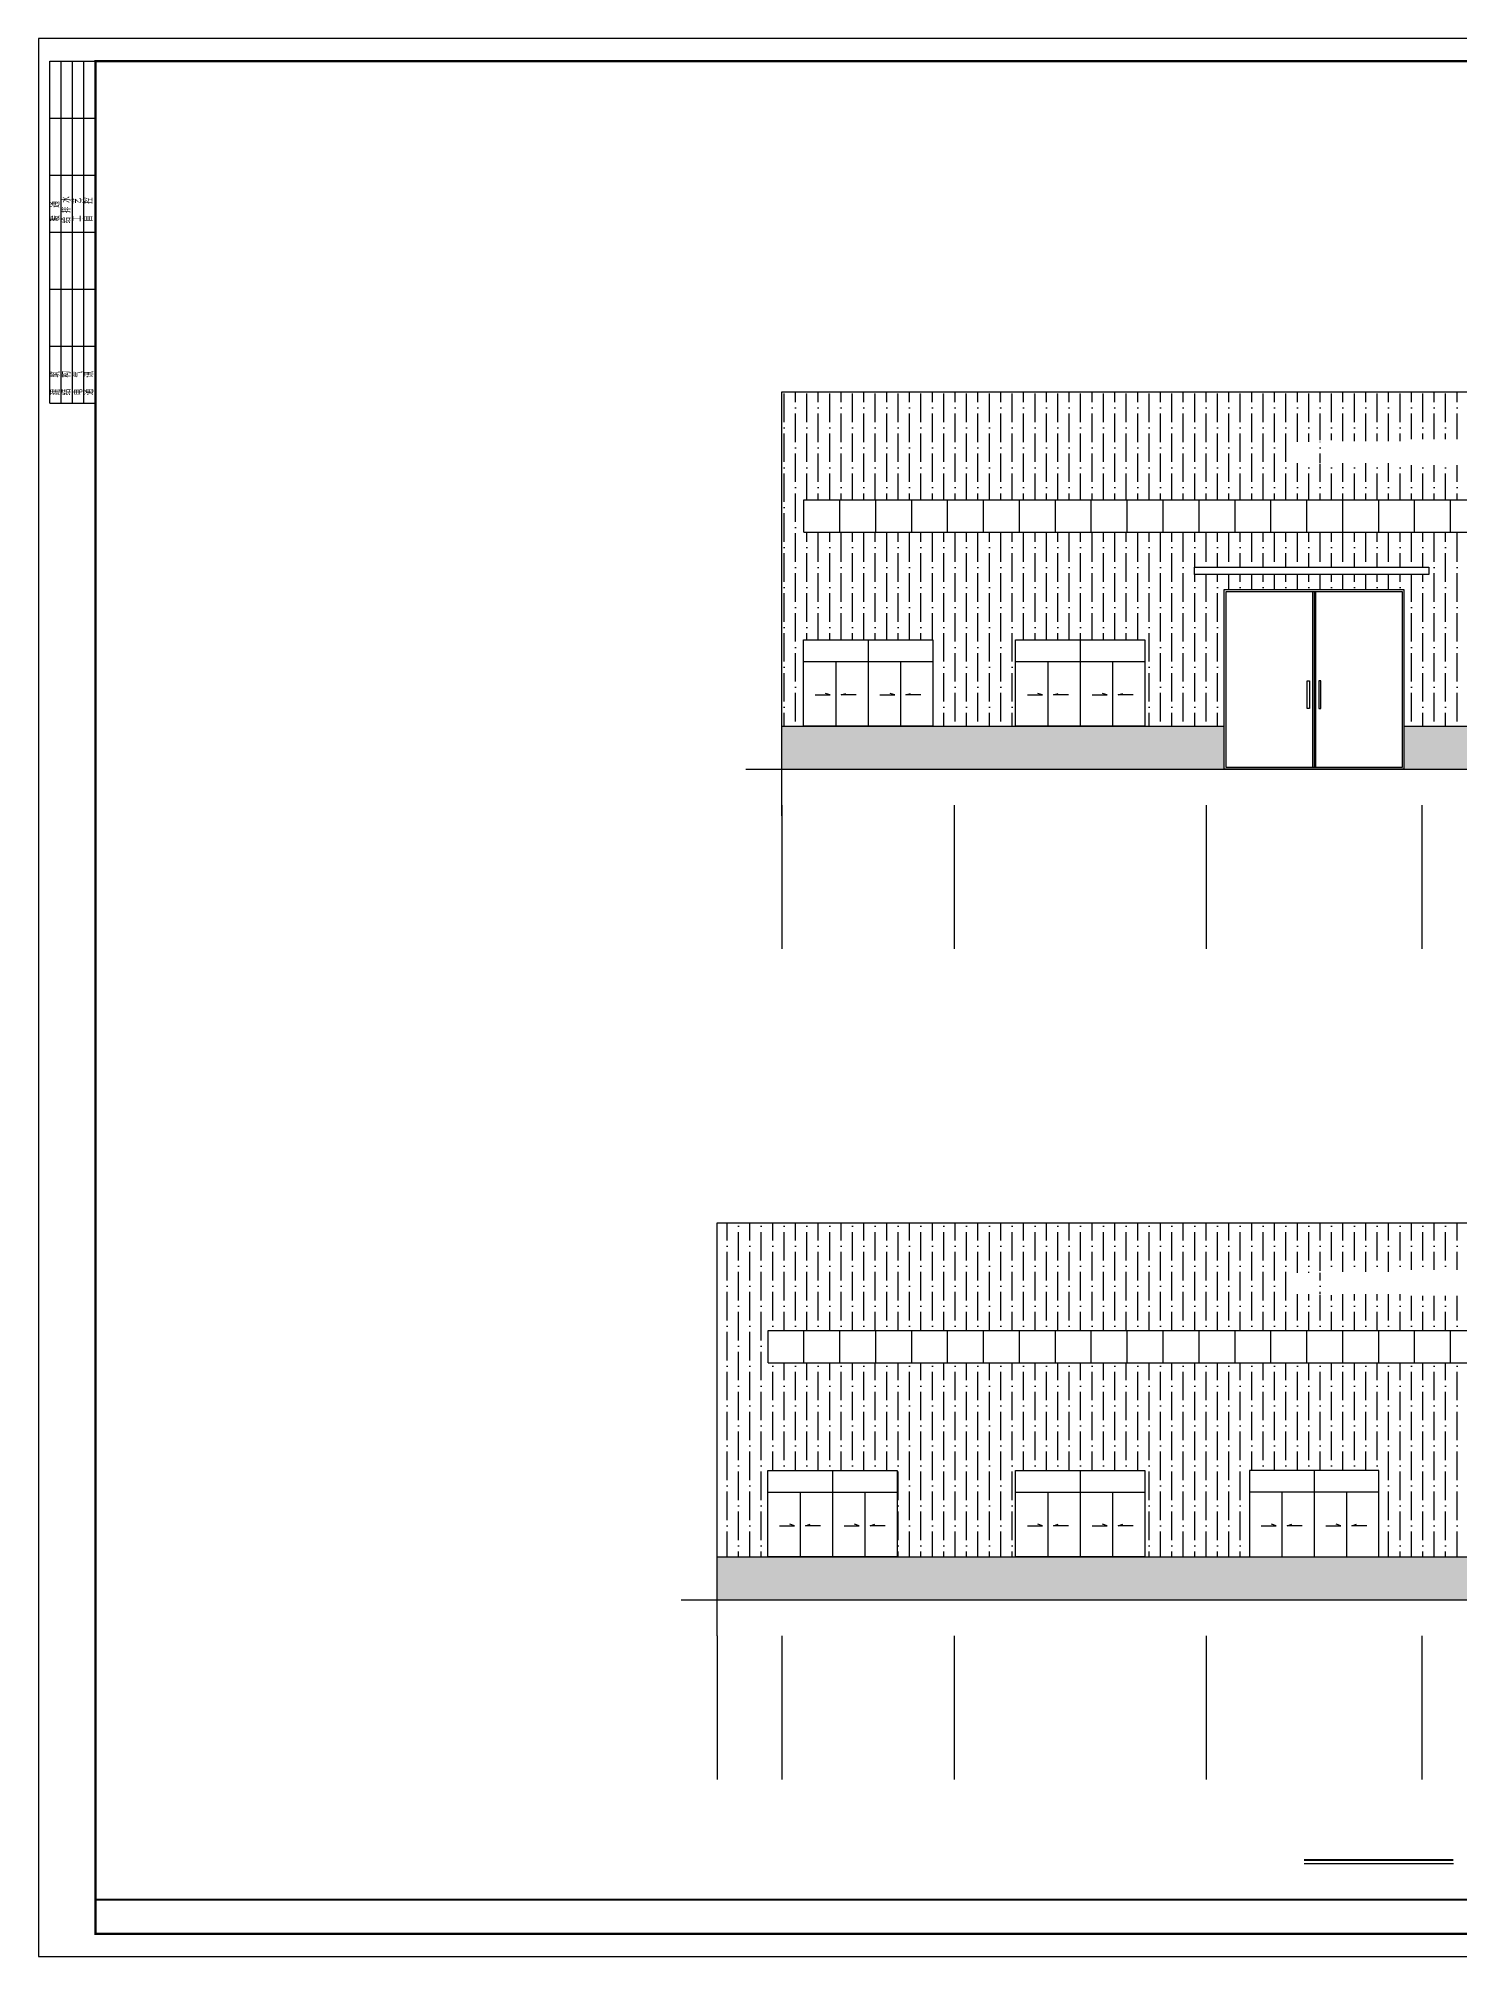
# Model space of a CAD drawing. Extents: x -125668 to 750753, y -248879 to 73241.
# Drawn here: x 675274 to 714836, y -4067 to 49321 of the extents above; entities that cross this region are included whole.
import ezdxf

# ---------------------------------------------------------------- set-up
doc = ezdxf.new("R2010")
doc.units = 0
doc.header["$LTSCALE"] = 1000
doc.header["$MEASUREMENT"] = 0
for name, color, linetype in [('_TCH_MASK', 7, 'Continuous'), ('AXIS', 3, 'Continuous'), ('DOTE', 1, 'Continuous'), ('PUB_TITLE', 4, 'Continuous')]:
    doc.layers.add(name, color=color, linetype=linetype)
doc.styles.get("Standard").update_dxf_attribs({"font": 'gbenor.shx', "bigfont": 'gbcbig.shx'})
pattern_1 = [(90, (143263.4, -807.5), (-317.5, 555.625), [793.75, -158.75, 0, -158.75])]

# ---------------------------------------------------------------- blocks, each defined once
blk = doc.blocks.new('$titleblk$00000095')
for p, q in [((-150, 20), (-150, 0)), ((-150, 20), (0, 20)), ((-125, 20), (-125, 0)), ((-100, 20), (-100, 0)), ((-75, 20), (-75, 0)), ((-75, 20), (-75, 0)), ((-50, 20), (-50, 0)), ((-25, 20), (-25, 0)), ((0, 20), (0, 0)), ((-150, 15), (-75, 15)), ((-150, 10), (-75, 10)), ((-75, 15), (0, 15)), ((-75, 10), (0, 10)), ((-150, 5), (-75, 5)), ((-75, 5), (0, 5))]:
    blk.add_line(p, q)
at = {"width": 0.8}
for s, p in [('建   筑', (-146.45, 15.65)), ('暖  通', (-70.35, 15.73)), ('结   构', (-146.45, 10.91)), ('电   气', (-146.45, 5.65)), ('给 排 水', (-71.03, 10.9)), ('工   艺', (-70.35, 6.13)), ('通   讯', (-146.45, 0.88)), ('自   控', (-70.35, 1.24))]:
    blk.add_text(s, height=3.509, dxfattribs=at).set_placement(p)
blk = doc.blocks.new('新块')
at = {"layer": 'PUB_TITLE'}
blk.add_lwpolyline([(-47560, 0), (0, 0), (0, 33640), (-47560, 33640)], close=True, dxfattribs=at)
at = {"layer": 'PUB_TITLE', "const_width": 40}
blk.add_lwpolyline([(-46560, 400), (-400, 400), (-400, 33240), (-46560, 33240)], close=True, dxfattribs=at)
at = {"layer": 'PUB_TITLE', "const_width": 32}
blk.add_lwpolyline([(-400, 1000), (-46560, 1000)], dxfattribs=at)
at = {"layer": 'PUB_TITLE', "xscale": 40, "yscale": 40, "zscale": 40, "rotation": 90}
blk.add_blockref('$titleblk$00000095', (-46560, 33240), dxfattribs=at)
for tag, p in [('审定人', (-8147, 838)), ('审核人', (-8147, 641)), ('设计负责人', (-6745, 649)), ('校对', (-6621, 837)), ('工程名称', (-5026, 781)), ('图名', (-3347, 649)), ('日期', (-905, 632)), ('阶段', (-810, 832)), ('项目负责人', (-8228, 444)), ('设计人', (-6659, 447)), ('项目名称', (-5026, 479)), ('图号', (-1657, 502)), ('比例', (-810, 446))]:
    blk.add_attdef(tag, p, '', height=120)

msp = doc.modelspace()

# ---------------------------------------------------------------- hatches: boundary and pattern name
h = msp.add_hatch()
h.set_pattern_fill('ANSI36', color=256, scale=200, angle=45, style=0)
h.set_pattern_definition(pattern_1)
h.paths.add_polyline_path([(720983.7, 32580.5), (724583.7, 32580.5), (724583.7, 30180.5), (726983.7, 30180.5), (726983.7, 32580.5), (730583.7, 32580.5), (730583.7, 30180.5), (731783.7, 30180.5), (731783.7, 39480.5), (695968.7, 39480.5), (695968.7, 30180.5), (696568.7, 30180.5), (696568.7, 32580.5), (700168.7, 32580.5), (700168.7, 30180.5), (702476.2, 30180.5), (702476.2, 32580.5), (706076.2, 32580.5), (706076.2, 30180.5), (708283.7, 30180.5), (708283.7, 33980.5), (713283.7, 33980.5), (713283.7, 30180.5), (714983.7, 30180.5), (714983.7, 32580.5), (718583.7, 32580.5), (718583.7, 30180.5), (720983.7, 30180.5)])
h.paths.add_polyline_path([(696583.9, 35580.5), (696583.9, 36480.5), (730583.7, 36480.5), (730583.7, 35580.5)], flags=16)
h.paths.add_polyline_path([(713977.4, 34396.5), (707459.9, 34396.5), (707459.9, 34600), (713977.4, 34600)], flags=16)
edge = h.paths.add_edge_path(flags=16)
edge.add_line((710044.7, 37496.2), (711010.1, 37496.2))
edge.add_line((711010.1, 37496.2), (711010.1, 38089.6))
edge.add_line((711010.1, 38089.6), (710044.7, 38089.6))
edge.add_line((710044.7, 38089.6), (710044.7, 37496.2))
edge.add_line((710888.2, 37466.8), (711404.2, 37466.8))
edge.add_line((711404.2, 37466.8), (711404.2, 38137.1))
edge.add_line((711404.2, 38137.1), (710888.2, 38137.1))
edge.add_line((710888.2, 38137.1), (710888.2, 37466.8))
edge.add_line((711283.8, 37495.3), (713421.4, 37495.3))
edge.add_line((713421.4, 37495.3), (713421.4, 38111.8))
edge.add_line((713421.4, 38111.8), (711283.8, 38111.8))
edge.add_line((711283.8, 38111.8), (711283.8, 37495.3))
edge.add_line((713271.7, 37441.6), (716604.1, 37441.6))
edge.add_line((716604.1, 37441.6), (716604.1, 38167.6))
edge.add_line((716604.1, 38167.6), (713271.7, 38167.6))
edge.add_line((713271.7, 38167.6), (713271.7, 37441.6))
h = msp.add_hatch()
h.set_pattern_fill('AR-B816C', color=256, scale=200, style=0)
h.set_pattern_definition([(0, (143263.4, 22314.5), (245.69238, 245.69238), [479.86793, -11.51682]), (0, (143017.7, 22326.02), (245.69238, 245.69238), [479.86793, -11.51682]), (90, (143263.4, 22314.5), (-245.69238, 245.69238), [-257.20918, 234.17555]), (90, (143251.88, 22314.5), (-245.69238, 245.69238), [-257.20918, 234.17555])])
h.paths.add_polyline_path([(708283.7, 28980.5), (708283.7, 30180.5), (695968.7, 30180.5), (695968.7, 28980.5)])
h.paths.add_polyline_path([(713283.7, 30180.5), (713283.7, 28980.5), (731783.7, 28980.5), (731783.7, 30180.5)])
h = msp.add_hatch()
h.set_pattern_fill('ANSI36', color=256, scale=200, angle=45, style=0)
h.set_pattern_definition(pattern_1)
h.paths.add_polyline_path([(718583.7, 9458.5), (718583.7, 7058.5), (720983.7, 7058.5), (720983.7, 9458.5), (724583.7, 9458.5), (724583.7, 7058.5), (726983.7, 7058.5), (726983.7, 9458.5), (730583.7, 9458.5), (730583.7, 7058.5), (731783.7, 7058.5), (731783.7, 16358.5), (694168.7, 16358.5), (694168.7, 7058.5), (695576.9, 7058.5), (695576.9, 9458.5), (699176.9, 9458.5), (699176.9, 7058.5), (702476.2, 7058.5), (702476.2, 9458.5), (706076.2, 9458.5), (706076.2, 7058.5), (708983.7, 7058.5), (708983.7, 9458.5), (712583.7, 9458.5), (712583.7, 7058.5), (714983.7, 7058.5), (714983.7, 9458.5)])
h.paths.add_polyline_path([(695583.9, 12458.5), (695583.9, 13358.5), (730583.7, 13358.5), (730583.7, 12458.5)], flags=16)
edge = h.paths.add_edge_path(flags=16)
edge.add_line((710044.7, 14374.2), (711010.1, 14374.2))
edge.add_line((711010.1, 14374.2), (711010.1, 14967.6))
edge.add_line((711010.1, 14967.6), (710044.7, 14967.6))
edge.add_line((710044.7, 14967.6), (710044.7, 14374.2))
edge.add_line((710888.2, 14344.8), (711404.2, 14344.8))
edge.add_line((711404.2, 14344.8), (711404.2, 15015.1))
edge.add_line((711404.2, 15015.1), (710888.2, 15015.1))
edge.add_line((710888.2, 15015.1), (710888.2, 14344.8))
edge.add_line((711283.8, 14373.3), (713421.4, 14373.3))
edge.add_line((713421.4, 14373.3), (713421.4, 14989.8))
edge.add_line((713421.4, 14989.8), (711283.8, 14989.8))
edge.add_line((711283.8, 14989.8), (711283.8, 14373.3))
edge.add_line((713271.7, 14319.6), (716604.1, 14319.6))
edge.add_line((716604.1, 14319.6), (716604.1, 15045.6))
edge.add_line((716604.1, 15045.6), (713271.7, 15045.6))
edge.add_line((713271.7, 15045.6), (713271.7, 14319.6))
h = msp.add_hatch()
h.set_pattern_fill('AR-B816C', color=256, scale=200, style=0)
h.set_pattern_definition([(0, (143263.4, -807.5), (245.69238, 245.69238), [479.86793, -11.51682]), (0, (143017.7, -795.98), (245.69238, 245.69238), [479.86793, -11.51682]), (90, (143263.4, -807.5), (-245.69238, 245.69238), [-257.20918, 234.17555]), (90, (143251.88, -807.5), (-245.69238, 245.69238), [-257.20918, 234.17555])])
h.paths.add_polyline_path([(731783.7, 5858.5), (731783.7, 7058.5), (694168.7, 7058.5), (694168.7, 5858.5)])

# ---------------------------------------------------------------- linework, layer by layer
for p, q in [((696583.9, 36480.5), (730583.7, 36480.5)), ((696583.9, 35580.5), (696583.9, 36480.5)), ((697583.9, 35580.5), (697583.9, 36480.5)), ((698583.9, 35580.5), (698583.9, 36480.5)), ((699583.9, 35580.5), (699583.9, 36480.5)), ((700583.9, 35580.5), (700583.9, 36480.5)), ((701583.9, 35580.5), (701583.9, 36480.5)), ((702583.9, 35580.5), (702583.9, 36480.5)), ((703583.9, 35580.5), (703583.9, 36480.5)), ((704583.9, 35580.5), (704583.9, 36480.5)), ((705583.9, 35580.5), (705583.9, 36480.5)), ((706583.9, 35580.5), (706583.9, 36480.5)), ((707583.9, 35580.5), (707583.9, 36480.5)), ((708583.9, 35580.5), (708583.9, 36480.5)), ((709583.9, 35580.5), (709583.9, 36480.5)), ((710583.9, 35580.5), (710583.9, 36480.5)), ((711583.9, 35580.5), (711583.9, 36480.5)), ((712583.9, 35580.5), (712583.9, 36480.5)), ((713583.9, 35580.5), (713583.9, 36480.5)), ((714583.9, 35580.5), (714583.9, 36480.5)), ((696583.9, 35580.5), (730583.7, 35580.5)), ((710743.7, 33930.5), (710743.7, 29030.5)), ((710783.7, 33930.5), (710783.7, 29030.5)), ((710823.7, 33930.5), (710823.7, 29030.5)), ((698368.7, 32580.5), (698368.7, 30180.5)), ((704276.2, 32580.5), (704276.2, 30180.5)), ((696568.7, 31980.5), (700168.7, 31980.5)), ((697468.7, 31980.5), (697468.7, 30180.5)), ((699268.7, 31980.5), (699268.7, 30180.5)), ((702476.2, 31980.5), (706076.2, 31980.5)), ((703376.2, 31980.5), (703376.2, 30180.5)), ((705176.2, 31980.5), (705176.2, 30180.5)), ((696898.2, 31049), (697316.2, 31049)), ((697316.2, 31049), (697185.7, 31088.5)), ((697621.2, 31049), (697751.7, 31088.5)), ((698039.2, 31049), (697621.2, 31049)), ((698698.2, 31049), (699116.2, 31049)), ((699116.2, 31049), (698985.7, 31088.5)), ((699421.2, 31049), (699551.7, 31088.5)), ((699839.2, 31049), (699421.2, 31049)), ((702805.7, 31049), (703223.7, 31049)), ((703223.7, 31049), (703093.2, 31088.5)), ((703528.7, 31049), (703659.2, 31088.5)), ((703946.7, 31049), (703528.7, 31049)), ((704605.7, 31049), (705023.7, 31049)), ((705023.7, 31049), (704893.2, 31088.5)), ((705328.7, 31049), (705459.2, 31088.5)), ((705746.7, 31049), (705328.7, 31049)), ((695583.9, 13358.5), (730583.7, 13358.5)), ((695583.9, 12458.5), (695583.9, 13358.5)), ((696583.9, 12458.5), (696583.9, 13358.5)), ((697583.9, 12458.5), (697583.9, 13358.5)), ((698583.9, 12458.5), (698583.9, 13358.5)), ((699583.9, 12458.5), (699583.9, 13358.5)), ((700583.9, 12458.5), (700583.9, 13358.5)), ((701583.9, 12458.5), (701583.9, 13358.5)), ((702583.9, 12458.5), (702583.9, 13358.5)), ((703583.9, 12458.5), (703583.9, 13358.5)), ((704583.9, 12458.5), (704583.9, 13358.5)), ((705583.9, 12458.5), (705583.9, 13358.5)), ((706583.9, 12458.5), (706583.9, 13358.5)), ((707583.9, 12458.5), (707583.9, 13358.5)), ((708583.9, 12458.5), (708583.9, 13358.5)), ((709583.9, 12458.5), (709583.9, 13358.5)), ((710583.9, 12458.5), (710583.9, 13358.5)), ((711583.9, 12458.5), (711583.9, 13358.5)), ((712583.9, 12458.5), (712583.9, 13358.5)), ((713583.9, 12458.5), (713583.9, 13358.5)), ((714583.9, 12458.5), (714583.9, 13358.5)), ((695583.9, 12458.5), (730583.7, 12458.5)), ((697376.9, 9458.5), (697376.9, 7058.5)), ((704276.2, 9458.5), (704276.2, 7058.5)), ((710783.7, 9458.5), (710783.7, 7058.5)), ((695576.9, 8858.5), (699176.9, 8858.5)), ((696476.9, 8858.5), (696476.9, 7058.5)), ((698276.9, 8858.5), (698276.9, 7058.5)), ((702476.2, 8858.5), (706076.2, 8858.5)), ((703376.2, 8858.5), (703376.2, 7058.5)), ((705176.2, 8858.5), (705176.2, 7058.5)), ((712583.7, 8858.5), (708983.7, 8858.5)), ((709883.7, 8858.5), (709883.7, 7058.5)), ((711683.7, 8858.5), (711683.7, 7058.5)), ((695906.4, 7927), (696324.4, 7927)), ((696324.4, 7927), (696193.9, 7966.5)), ((696629.4, 7927), (696759.9, 7966.5)), ((697047.4, 7927), (696629.4, 7927)), ((697706.4, 7927), (698124.4, 7927)), ((698124.4, 7927), (697993.9, 7966.5)), ((698429.4, 7927), (698559.9, 7966.5)), ((698847.4, 7927), (698429.4, 7927)), ((702805.7, 7927), (703223.7, 7927)), ((703223.7, 7927), (703093.2, 7966.5)), ((703528.7, 7927), (703659.2, 7966.5)), ((703946.7, 7927), (703528.7, 7927)), ((704605.7, 7927), (705023.7, 7927)), ((705023.7, 7927), (704893.2, 7966.5)), ((705328.7, 7927), (705459.2, 7966.5)), ((705746.7, 7927), (705328.7, 7927)), ((709313.2, 7927), (709731.2, 7927)), ((709731.2, 7927), (709600.7, 7966.5)), ((710036.2, 7927), (710166.7, 7966.5)), ((710454.2, 7927), (710036.2, 7927)), ((711113.2, 7927), (711531.2, 7927)), ((711531.2, 7927), (711400.7, 7966.5)), ((711836.2, 7927), (711966.7, 7966.5)), ((712254.2, 7927), (711836.2, 7927)), ((714663.7, -1484.5), (710506, -1484.5))]:
    msp.add_line(p, q)
for points in [[(707459.9, 34600), (713977.4, 34600), (713977.4, 34396.5), (707459.9, 34396.5)], [(708283.7, 33980.5), (713283.7, 33980.5), (713283.7, 28980.5), (708283.7, 28980.5)], [(708333.7, 33930.5), (713233.7, 33930.5), (713233.7, 29030.5), (708333.7, 29030.5)], [(696568.7, 32580.5), (700168.7, 32580.5), (700168.7, 30180.5), (696568.7, 30180.5)], [(702476.2, 32580.5), (706076.2, 32580.5), (706076.2, 30180.5), (702476.2, 30180.5)], [(710593.4, 31444.5), (710654.4, 31444.5), (710654.4, 30674.5), (710593.4, 30674.5)], [(710973.9, 31444.5), (710912.9, 31444.5), (710912.9, 30674.5), (710973.9, 30674.5)], [(695576.9, 9458.5), (699176.9, 9458.5), (699176.9, 7058.5), (695576.9, 7058.5)], [(702476.2, 9458.5), (706076.2, 9458.5), (706076.2, 7058.5), (702476.2, 7058.5)], [(712583.7, 9458.5), (708983.7, 9458.5), (708983.7, 7058.5), (712583.7, 7058.5)]]:
    msp.add_lwpolyline(points, close=True)
at = {"const_width": 50}
msp.add_lwpolyline([(710506, -1377.2), (714663.7, -1377.2)], dxfattribs=at)
at = {"layer": 'AXIS'}
for p, q in [((695968.7, 27980.5), (695968.7, 23980.5)), ((700768.7, 27980.5), (700768.7, 23980.5)), ((707783.7, 27980.5), (707783.7, 23980.5)), ((713783.7, 27980.5), (713783.7, 23980.5)), ((694168.7, 4858.5), (694168.7, 858.5)), ((695968.7, 4858.5), (695968.7, 858.5)), ((700768.7, 4858.5), (700768.7, 858.5)), ((707783.7, 4858.5), (707783.7, 858.5)), ((713783.7, 4858.5), (713783.7, 858.5))]:
    msp.add_line(p, q, dxfattribs=at)
at = {"layer": 'DOTE'}
for p, q in [((695968.7, 27680.5), (695968.7, 39480.5)), ((695968.7, 39480.5), (731783.7, 39480.5)), ((695968.7, 30180.5), (708283.7, 30180.5)), ((713283.7, 30180.5), (731783.7, 30180.5)), ((694968.7, 28980.5), (732783.7, 28980.5)), ((694168.7, 4858.5), (694168.7, 16358.5)), ((694168.7, 16358.5), (731783.7, 16358.5)), ((694168.7, 7058.5), (731783.7, 7058.5)), ((693168.7, 5858.5), (732783.7, 5858.5))]:
    msp.add_line(p, q, dxfattribs=at)

# ---------------------------------------------------------------- block references
at = {"layer": '_TCH_MASK', "color": 0, "lineweight": 15, "xscale": 1.587037197983591, "yscale": 1.587037197736208, "zscale": 1.587037197782295}
msp.add_blockref('新块', (750753, -4067.3), dxfattribs=at)

doc.saveas('drawing.dxf')
